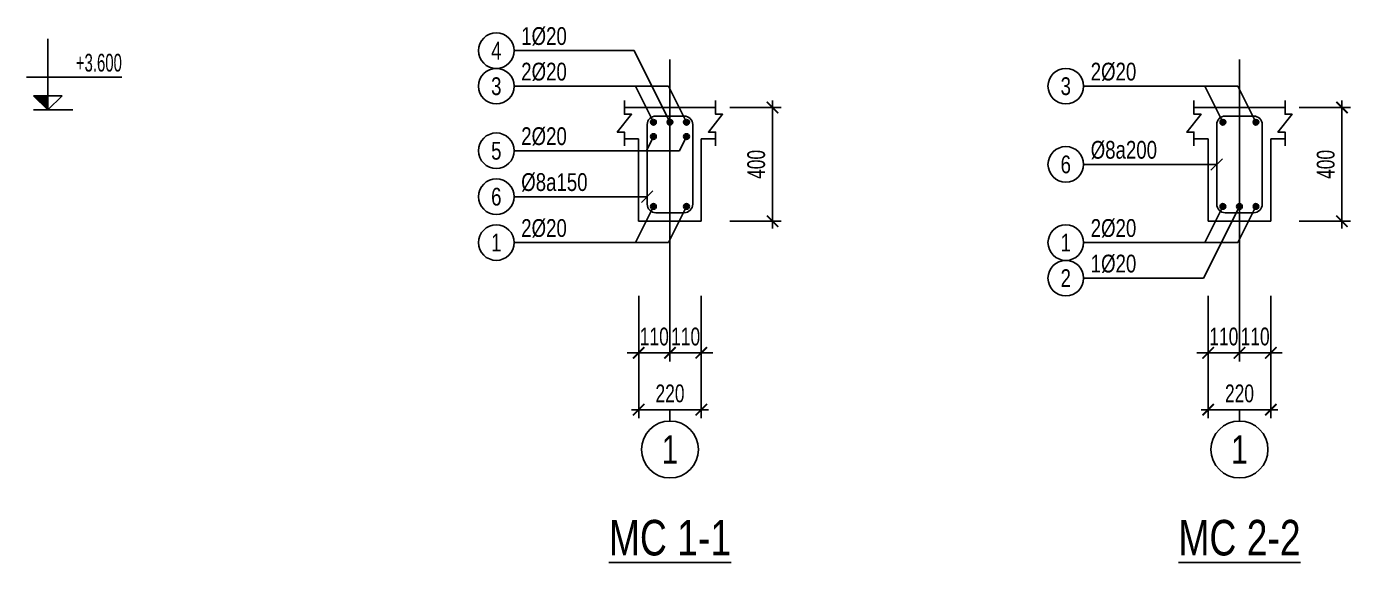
# Model space of a CAD drawing. Header units: inches. Extents: x 442278 to 842836, y -356313 to 59457.
# Drawn here: x 633292 to 637942, y -76885 to -75000 of the extents above; entities that cross this region are included whole.
import ezdxf
from ezdxf.enums import TextEntityAlignment as Align

# ---------------------------------------------------------------- set-up
doc = ezdxf.new("R2010")
doc.units = ezdxf.units.IN
doc.header["$LTSCALE"] = 250
doc.header["$MEASUREMENT"] = 0
doc.linetypes.add('CENTER', pattern=[50.8, 31.75, -6.35, 6.35, -6.35])
for name, color, linetype in [('LA.BT', 7, 'Continuous'), ('LA.DIM', 251, 'Continuous'), ('LA.KHAC', 252, 'Continuous'), ('LA.TC', 3, 'Continuous'), ('LA.TD', 30, 'Continuous'), ('LA.TEXT', 60, 'Continuous'), ('LA.TEXT.MC', 120, 'Continuous'), ('LA.TRUC', 251, 'CENTER')]:
    doc.layers.add(name, color=color, linetype=linetype)
doc.styles.add('S.BTEXT', font='arial.ttf', dxfattribs={"width": 0.75})
doc.styles.add('S.STEXT', font='arial.ttf', dxfattribs={"width": 0.7})
doc.dimstyles.new('S.DIM25', dxfattribs={"dimtxt": 62.5, "dimasz": 40, "dimexe": 30, "dimexo": 0, "dimgap": 25, "dimtad": 1, "dimdec": 0, "dimzin": 13, "dimdsep": 46, "dimtxsty": 'S.STEXT', "dimblk": 'ARCHTICK', "dimcen": 0, "dimdle": 25, "dimclrd": 251, "dimclre": 251, "dimclrt": 60, "dimadec": 0, "dimazin": 0, "dimtfac": 1, "dimtdec": 0, "dimtix": 1, "dimtmove": 2, "dimatfit": 3, "dimfxl": 1, "dimtolj": 1, "dimtzin": 13, "dimarcsym": 0})

# ---------------------------------------------------------------- blocks, each defined once
blk = doc.blocks.new('BLOCK.COS')
at = {"layer": 'LA.KHAC'}
blk.add_hatch(color=256, dxfattribs=at).paths.add_polyline_path([(37.5, 50), (87.5, 0), (87.5, 50)])
at = {"layer": 'LA.KHAC', "color": 5}
for p, q in [((37.5, 50), (137.5, 50)), ((87.5, 0), (37.5, 50)), ((87.5, 0), (87.5, 50)), ((87.5, 0), (137.5, 50)), ((37.5, 0), (175, 0))]:
    blk.add_line(p, q, dxfattribs=at)
blk = doc.blocks.new('_ArchTick')
at = {"color": 0, "linetype": 'ByBlock', "const_width": 0.15}
blk.add_lwpolyline([(-0.5, -0.5), (0.5, 0.5)], dxfattribs=at)
blk = doc.blocks.new('*D781')
at = {"layer": 'DEFPOINTS', "color": 0, "transparency": 16777216}
for p in [(635442.3, -75947.1), (635552.3, -75947.1), (635552.3, -76147.1)]:
    blk.add_point(p, dxfattribs=at)
at = {"layer": 'LA.DIM', "color": 251, "lineweight": -2, "transparency": 16777216}
for p, q in [((635442.3, -75947.1), (635442.3, -76177.1)), ((635552.3, -75947.1), (635552.3, -76177.1)), ((635442.3, -76147.1), (635402.3, -76147.1)), ((635442.3, -76147.1), (635552.3, -76147.1)), ((635552.3, -76147.1), (635592.3, -76147.1))]:
    blk.add_line(p, q, dxfattribs=at)
at = {"layer": 'LA.DIM', "color": 251, "lineweight": -2, "transparency": 16777216, "xscale": 40, "yscale": 40, "zscale": 40}
blk.add_blockref('_ArchTick', (635442.3, -76147.1), dxfattribs=at)
at = {"layer": 'LA.DIM', "color": 251, "lineweight": -2, "transparency": 16777216, "xscale": 40, "yscale": 40, "zscale": 40, "rotation": 180}
blk.add_blockref('_ArchTick', (635552.3, -76147.1), dxfattribs=at)
at = {"layer": 'LA.DIM', "color": 60, "transparency": 16777216, "insert": (635497.3, -76090.2), "char_height": 62.5, "attachment_point": 5, "style": 'S.STEXT'}
blk.add_mtext('\\A1;110', dxfattribs=at)
blk = doc.blocks.new('*D782')
at = {"layer": 'DEFPOINTS', "color": 0, "transparency": 16777216}
for p in [(635552.3, -75947.1), (635662.3, -75947.1), (635552.3, -76147.1)]:
    blk.add_point(p, dxfattribs=at)
at = {"layer": 'LA.DIM', "color": 251, "lineweight": -2, "transparency": 16777216}
for p, q in [((635552.3, -75947.1), (635552.3, -76177.1)), ((635662.3, -75947.1), (635662.3, -76177.1)), ((635552.3, -76147.1), (635512.3, -76147.1)), ((635662.3, -76147.1), (635552.3, -76147.1)), ((635662.3, -76147.1), (635702.3, -76147.1))]:
    blk.add_line(p, q, dxfattribs=at)
at = {"layer": 'LA.DIM', "color": 251, "lineweight": -2, "transparency": 16777216, "xscale": 40, "yscale": 40, "zscale": 40}
blk.add_blockref('_ArchTick', (635552.3, -76147.1), dxfattribs=at)
at = {"layer": 'LA.DIM', "color": 251, "lineweight": -2, "transparency": 16777216, "xscale": 40, "yscale": 40, "zscale": 40, "rotation": 180}
blk.add_blockref('_ArchTick', (635662.3, -76147.1), dxfattribs=at)
at = {"layer": 'LA.DIM', "color": 60, "transparency": 16777216, "insert": (635607.3, -76090.2), "char_height": 62.5, "attachment_point": 5, "style": 'S.STEXT'}
blk.add_mtext('\\A1;110', dxfattribs=at)
blk = doc.blocks.new('*D783')
at = {"layer": 'DEFPOINTS', "color": 0, "transparency": 16777216}
for p in [(635442.3, -75947.1), (635662.3, -75947.1), (635662.3, -76347.1)]:
    blk.add_point(p, dxfattribs=at)
at = {"layer": 'LA.DIM', "color": 251, "lineweight": -2, "transparency": 16777216}
for p, q in [((635442.3, -75947.1), (635442.3, -76377.1)), ((635662.3, -75947.1), (635662.3, -76377.1)), ((635417.3, -76347.1), (635687.3, -76347.1))]:
    blk.add_line(p, q, dxfattribs=at)
at = {"layer": 'LA.DIM', "color": 251, "lineweight": -2, "transparency": 16777216, "xscale": 40, "yscale": 40, "zscale": 40, "rotation": 180}
blk.add_blockref('_ArchTick', (635442.3, -76347.1), dxfattribs=at)
at = {"layer": 'LA.DIM', "color": 251, "lineweight": -2, "transparency": 16777216, "xscale": 40, "yscale": 40, "zscale": 40}
blk.add_blockref('_ArchTick', (635662.3, -76347.1), dxfattribs=at)
at = {"layer": 'LA.DIM', "color": 60, "transparency": 16777216, "insert": (635552.3, -76290.2), "char_height": 62.5, "attachment_point": 5, "style": 'S.STEXT'}
blk.add_mtext('\\A1;220', dxfattribs=at)
blk = doc.blocks.new('*D768')
at = {"layer": 'DEFPOINTS', "color": 0, "transparency": 16777216}
for p in [(635762.3, -75284.6), (635762.3, -75684.6), (635912.3, -75684.6)]:
    blk.add_point(p, dxfattribs=at)
at = {"layer": 'LA.DIM', "color": 251, "lineweight": -2, "transparency": 16777216}
for p, q in [((635912.3, -75259.6), (635912.3, -75709.6)), ((635762.3, -75284.6), (635942.3, -75284.6)), ((635762.3, -75684.6), (635942.3, -75684.6))]:
    blk.add_line(p, q, dxfattribs=at)
at = {"layer": 'LA.DIM', "color": 251, "lineweight": -2, "transparency": 16777216, "xscale": 40, "yscale": 40, "zscale": 40}
for p, rotation in [((635912.3, -75284.6), 90), ((635912.3, -75684.6), 270)]:
    blk.add_blockref('_ArchTick', p, dxfattribs=dict(at, rotation=rotation))
at = {"layer": 'LA.DIM', "color": 60, "transparency": 16777216, "insert": (635855.3, -75484.6), "char_height": 62.5, "attachment_point": 5, "rotation": 90, "style": 'S.STEXT'}
blk.add_mtext('\\A1;400', dxfattribs=at)
blk = doc.blocks.new('BLOCK.TC')
at = {"layer": 'LA.TC'}
blk.add_hatch(color=256, dxfattribs=at).paths.add_polyline_path([(10, 0, 1), (-10, 0, 1)])
at = {"layer": 'LA.TD'}
blk.add_circle((0, 0), 10, dxfattribs=at)
blk = doc.blocks.new('*D769')
at = {"layer": 'DEFPOINTS', "color": 0, "transparency": 16777216}
for p in [(637442.3, -75947.1), (637552.3, -75947.1), (637552.3, -76147.1)]:
    blk.add_point(p, dxfattribs=at)
at = {"layer": 'LA.DIM', "color": 251, "lineweight": -2, "transparency": 16777216}
for p, q in [((637442.3, -75947.1), (637442.3, -76177.1)), ((637552.3, -75947.1), (637552.3, -76177.1)), ((637442.3, -76147.1), (637402.3, -76147.1)), ((637442.3, -76147.1), (637552.3, -76147.1)), ((637552.3, -76147.1), (637592.3, -76147.1))]:
    blk.add_line(p, q, dxfattribs=at)
at = {"layer": 'LA.DIM', "color": 251, "lineweight": -2, "transparency": 16777216, "xscale": 40, "yscale": 40, "zscale": 40}
blk.add_blockref('_ArchTick', (637442.3, -76147.1), dxfattribs=at)
at = {"layer": 'LA.DIM', "color": 251, "lineweight": -2, "transparency": 16777216, "xscale": 40, "yscale": 40, "zscale": 40, "rotation": 180}
blk.add_blockref('_ArchTick', (637552.3, -76147.1), dxfattribs=at)
at = {"layer": 'LA.DIM', "color": 60, "transparency": 16777216, "insert": (637497.3, -76090.2), "char_height": 62.5, "attachment_point": 5, "style": 'S.STEXT'}
blk.add_mtext('\\A1;110', dxfattribs=at)
blk = doc.blocks.new('*D770')
at = {"layer": 'DEFPOINTS', "color": 0, "transparency": 16777216}
for p in [(637552.3, -75947.1), (637662.3, -75947.1), (637552.3, -76147.1)]:
    blk.add_point(p, dxfattribs=at)
at = {"layer": 'LA.DIM', "color": 251, "lineweight": -2, "transparency": 16777216}
for p, q in [((637552.3, -75947.1), (637552.3, -76177.1)), ((637662.3, -75947.1), (637662.3, -76177.1)), ((637552.3, -76147.1), (637512.3, -76147.1)), ((637662.3, -76147.1), (637552.3, -76147.1)), ((637662.3, -76147.1), (637702.3, -76147.1))]:
    blk.add_line(p, q, dxfattribs=at)
at = {"layer": 'LA.DIM', "color": 251, "lineweight": -2, "transparency": 16777216, "xscale": 40, "yscale": 40, "zscale": 40}
blk.add_blockref('_ArchTick', (637552.3, -76147.1), dxfattribs=at)
at = {"layer": 'LA.DIM', "color": 251, "lineweight": -2, "transparency": 16777216, "xscale": 40, "yscale": 40, "zscale": 40, "rotation": 180}
blk.add_blockref('_ArchTick', (637662.3, -76147.1), dxfattribs=at)
at = {"layer": 'LA.DIM', "color": 60, "transparency": 16777216, "insert": (637607.3, -76090.2), "char_height": 62.5, "attachment_point": 5, "style": 'S.STEXT'}
blk.add_mtext('\\A1;110', dxfattribs=at)
blk = doc.blocks.new('*D771')
at = {"layer": 'DEFPOINTS', "color": 0, "transparency": 16777216}
for p in [(637442.3, -75947.1), (637662.3, -75947.1), (637662.3, -76347.1)]:
    blk.add_point(p, dxfattribs=at)
at = {"layer": 'LA.DIM', "color": 251, "lineweight": -2, "transparency": 16777216}
for p, q in [((637442.3, -75947.1), (637442.3, -76377.1)), ((637662.3, -75947.1), (637662.3, -76377.1)), ((637417.3, -76347.1), (637687.3, -76347.1))]:
    blk.add_line(p, q, dxfattribs=at)
at = {"layer": 'LA.DIM', "color": 251, "lineweight": -2, "transparency": 16777216, "xscale": 40, "yscale": 40, "zscale": 40, "rotation": 180}
blk.add_blockref('_ArchTick', (637442.3, -76347.1), dxfattribs=at)
at = {"layer": 'LA.DIM', "color": 251, "lineweight": -2, "transparency": 16777216, "xscale": 40, "yscale": 40, "zscale": 40}
blk.add_blockref('_ArchTick', (637662.3, -76347.1), dxfattribs=at)
at = {"layer": 'LA.DIM', "color": 60, "transparency": 16777216, "insert": (637552.3, -76290.2), "char_height": 62.5, "attachment_point": 5, "style": 'S.STEXT'}
blk.add_mtext('\\A1;220', dxfattribs=at)
blk = doc.blocks.new('*D772')
at = {"layer": 'DEFPOINTS', "color": 0, "transparency": 16777216}
for p in [(637762.3, -75284.6), (637762.3, -75684.6), (637912.3, -75684.6)]:
    blk.add_point(p, dxfattribs=at)
at = {"layer": 'LA.DIM', "color": 251, "lineweight": -2, "transparency": 16777216}
for p, q in [((637912.3, -75259.6), (637912.3, -75709.6)), ((637762.3, -75284.6), (637942.3, -75284.6)), ((637762.3, -75684.6), (637942.3, -75684.6))]:
    blk.add_line(p, q, dxfattribs=at)
at = {"layer": 'LA.DIM', "color": 251, "lineweight": -2, "transparency": 16777216, "xscale": 40, "yscale": 40, "zscale": 40}
for p, rotation in [((637912.3, -75284.6), 90), ((637912.3, -75684.6), 270)]:
    blk.add_blockref('_ArchTick', p, dxfattribs=dict(at, rotation=rotation))
at = {"layer": 'LA.DIM', "color": 60, "transparency": 16777216, "insert": (637855.3, -75484.6), "char_height": 62.5, "attachment_point": 5, "rotation": 90, "style": 'S.STEXT'}
blk.add_mtext('\\A1;400', dxfattribs=at)

msp = doc.modelspace()

# ---------------------------------------------------------------- linework, layer by layer
at = {"layer": 'LA.BT'}
for p, q in [((635442.25, -75284.57), (635392.25, -75284.57)), ((635442.25, -75284.57), (635662.25, -75284.57)), ((635662.25, -75284.57), (635712.25, -75284.57)), ((637442.25, -75284.57), (637392.25, -75284.57)), ((637442.25, -75284.57), (637662.25, -75284.57)), ((637662.25, -75284.57), (637712.25, -75284.57)), ((635442.25, -75394.57), (635392.25, -75394.57)), ((635442.25, -75684.57), (635442.25, -75394.57)), ((635662.25, -75684.57), (635662.25, -75394.57)), ((635662.25, -75394.57), (635712.25, -75394.57)), ((637442.25, -75394.57), (637392.25, -75394.57)), ((637442.25, -75684.57), (637442.25, -75394.57)), ((637662.25, -75684.57), (637662.25, -75394.57)), ((637662.25, -75394.57), (637712.25, -75394.57)), ((635442.25, -75684.57), (635662.25, -75684.57)), ((637442.25, -75684.57), (637662.25, -75684.57))]:
    msp.add_line(p, q, dxfattribs=at)
at = {"layer": 'LA.KHAC'}
for p, q in [((633367.35, -75293.17), (633367.35, -75043.17)), ((635004.75, -75084.57), (635426.25, -75084.57)), ((635552.25, -75336.57), (635426.25, -75084.57)), ((633292.35, -75178.17), (633627.35, -75178.17)), ((635004.75, -75209.57), (635546.75, -75209.57)), ((635494.25, -75336.57), (635430.75, -75209.57)), ((635610.25, -75336.57), (635546.75, -75209.57)), ((637004.75, -75209.57), (637546.75, -75209.57)), ((637494.25, -75336.57), (637430.75, -75209.57)), ((637610.25, -75336.57), (637546.75, -75209.57)), ((635494.25, -75386.57), (635469.25, -75436.57)), ((635610.25, -75386.57), (635585.25, -75436.57)), ((635004.75, -75436.57), (635585.25, -75436.57)), ((637004.75, -75484.57), (637472.25, -75484.57)), ((635004.75, -75598.07), (635472.25, -75598.07)), ((635494.25, -75632.57), (635430.75, -75759.57)), ((635610.25, -75632.57), (635546.75, -75759.57)), ((637552.25, -75632.57), (637426.25, -75884.57)), ((637494.25, -75632.57), (637430.75, -75759.57)), ((637610.25, -75632.57), (637546.75, -75759.57)), ((635004.75, -75759.57), (635546.75, -75759.57)), ((637004.75, -75759.57), (637546.75, -75759.57)), ((637004.75, -75884.57), (637426.25, -75884.57)), ((635552.25, -76387.07), (635552.25, -76347.07)), ((637552.25, -76387.07), (637552.25, -76347.07))]:
    msp.add_line(p, q, dxfattribs=at)
at = {"layer": 'LA.KHAC', "color": 3}
for p, q in [((637452.25, -75504.57), (637492.25, -75464.57)), ((635452.25, -75618.07), (635492.25, -75578.07))]:
    msp.add_line(p, q, dxfattribs=at)
at = {"layer": 'LA.KHAC'}
for points in [[(635392.25, -75419.57), (635392.25, -75370.82), (635367.25, -75370.82), (635417.25, -75308.32), (635392.25, -75308.32), (635392.25, -75259.57)], [(635712.25, -75419.57), (635712.25, -75370.82), (635687.25, -75370.82), (635737.25, -75308.32), (635712.25, -75308.32), (635712.25, -75259.57)], [(637392.25, -75419.57), (637392.25, -75370.82), (637367.25, -75370.82), (637417.25, -75308.32), (637392.25, -75308.32), (637392.25, -75259.57)], [(637712.25, -75419.57), (637712.25, -75370.82), (637687.25, -75370.82), (637737.25, -75308.32), (637712.25, -75308.32), (637712.25, -75259.57)]]:
    msp.add_lwpolyline(points, dxfattribs=at)
for centre, radius in [((634942.25, -75084.57), 62.5), ((634942.25, -75209.57), 62.5), ((636942.25, -75209.57), 62.5), ((634942.25, -75436.57), 62.5), ((636942.25, -75484.57), 62.5), ((634942.25, -75598.07), 62.5), ((634942.25, -75759.57), 62.5), ((636942.25, -75759.57), 62.5), ((636942.25, -75884.57), 62.5), ((635552.25, -76487.07), 100), ((637552.25, -76487.07), 100)]:
    msp.add_circle(centre, radius, dxfattribs=at)
at = {"layer": 'LA.TD'}
for points in [[(635472.25, -75344.57), (635472.25, -75624.57, 0.4142136), (635502.25, -75654.57), (635602.25, -75654.57, 0.4142136), (635632.25, -75624.57), (635632.25, -75344.57, 0.4142136), (635602.25, -75314.57), (635502.25, -75314.57, 0.4142136), (635472.25, -75344.57)], [(637472.25, -75344.57), (637472.25, -75624.57, 0.4142136), (637502.25, -75654.57), (637602.25, -75654.57, 0.4142136), (637632.25, -75624.57), (637632.25, -75344.57, 0.4142136), (637602.25, -75314.57), (637502.25, -75314.57, 0.4142136), (637472.25, -75344.57)]]:
    msp.add_lwpolyline(points, format="xyb", dxfattribs=at)
at = {"layer": 'LA.TRUC'}
for p, q in [((635552.25, -75115.82), (635552.25, -75947.07)), ((637552.25, -75115.82), (637552.25, -75947.07))]:
    msp.add_line(p, q, dxfattribs=at)

# ---------------------------------------------------------------- block references
at = {"layer": 'LA.KHAC'}
msp.add_blockref('BLOCK.COS', (633279.85, -75293.17), dxfattribs=at)
at = {"layer": 'LA.TC'}
for p in [(635494.25, -75336.57), (635552.25, -75336.57), (635610.25, -75336.57), (637494.25, -75336.57), (637610.25, -75336.57), (635494.25, -75386.57), (635610.25, -75386.57), (635494.25, -75632.57), (635610.25, -75632.57), (637494.25, -75632.57), (637552.25, -75632.57), (637610.25, -75632.57)]:
    msp.add_blockref('BLOCK.TC', p, dxfattribs=at)

# ---------------------------------------------------------------- texts
at = {"layer": 'LA.TEXT', "style": 'S.STEXT', "width": 0.75}
for s, p in [('1%%c20', (635029.75, -75064.57)), ('2%%c20', (635029.75, -75189.57)), ('2%%c20', (637029.75, -75189.57)), ('2%%c20', (635029.75, -75416.57)), ('%%c8a200', (637029.75, -75464.57)), ('%%c8a150', (635029.75, -75578.07)), ('2%%c20', (635029.75, -75739.57)), ('2%%c20', (637029.75, -75739.57)), ('1%%c20', (637029.75, -75864.57))]:
    msp.add_text(s, height=62.5, dxfattribs=at).set_placement(p)
at = {"layer": 'LA.TEXT', "style": 'S.STEXT', "width": 0.6}
msp.add_text('+3.600', height=62.5, dxfattribs=at).set_placement((633627.35, -75158.17), align=Align.RIGHT)
at = {"layer": 'LA.TEXT', "style": 'S.STEXT', "width": 0.75}
for s, p in [('4', (634942.25, -75084.57)), ('3', (634942.25, -75209.57)), ('3', (636942.25, -75209.57)), ('5', (634942.25, -75436.57)), ('6', (636942.25, -75484.57)), ('6', (634942.25, -75598.07)), ('1', (634942.25, -75759.57)), ('1', (636942.25, -75759.57)), ('2', (636942.25, -75884.57))]:
    msp.add_text(s, height=62.5, dxfattribs=at).set_placement(p, align=Align.MIDDLE_CENTER)
at = {"layer": 'LA.TEXT', "color": 4, "style": 'S.BTEXT', "width": 0.75}
for p in [(635552.25, -76487.07), (637552.25, -76487.07)]:
    msp.add_text('1', height=100, dxfattribs=at).set_placement(p, align=Align.MIDDLE_CENTER)
at = {"layer": 'LA.TEXT.MC', "color": 4, "style": 'S.STEXT', "width": 0.75}
for s, p in [('%%uMC 1-1', (635552.25, -76859.57)), ('%%uMC 2-2', (637552.25, -76859.57))]:
    msp.add_text(s, height=125, dxfattribs=at).set_placement(p, align=Align.CENTER)

# ---------------------------------------------------------------- dimensions: what is measured, and where the dimension line sits
at = {"layer": 'LA.DIM'}
for base, p1, p2, picture, middle in [((635912.25, -75684.57), (635762.25, -75284.57), (635762.25, -75684.57), '*D768', (635855.34, -75484.57)), ((637912.25, -75684.57), (637762.25, -75284.57), (637762.25, -75684.57), '*D772', (637855.34, -75484.57))]:
    dim = msp.add_linear_dim(base=base, p1=p1, p2=p2, angle=90, dimstyle='S.DIM25', dxfattribs=at)
    dim.commit()
    dim.dimension.update_dxf_attribs({"geometry": picture, "text_midpoint": middle})
for base, p1, p2, picture, middle in [((635552.25, -76147.07), (635442.25, -75947.07), (635552.25, -75947.07), '*D781', (635497.25, -76090.16)), ((635662.25, -76347.07), (635442.25, -75947.07), (635662.25, -75947.07), '*D783', (635552.25, -76290.16)), ((635552.25, -76147.07), (635662.25, -75947.07), (635552.25, -75947.07), '*D782', (635607.25, -76090.16)), ((637552.25, -76147.07), (637442.25, -75947.07), (637552.25, -75947.07), '*D769', (637497.25, -76090.16)), ((637662.25, -76347.07), (637442.25, -75947.07), (637662.25, -75947.07), '*D771', (637552.25, -76290.16)), ((637552.25, -76147.07), (637662.25, -75947.07), (637552.25, -75947.07), '*D770', (637607.25, -76090.16))]:
    dim = msp.add_linear_dim(base=base, p1=p1, p2=p2, dimstyle='S.DIM25', dxfattribs=at)
    dim.commit()
    dim.dimension.update_dxf_attribs({"geometry": picture, "text_midpoint": middle})

doc.saveas('drawing.dxf')
